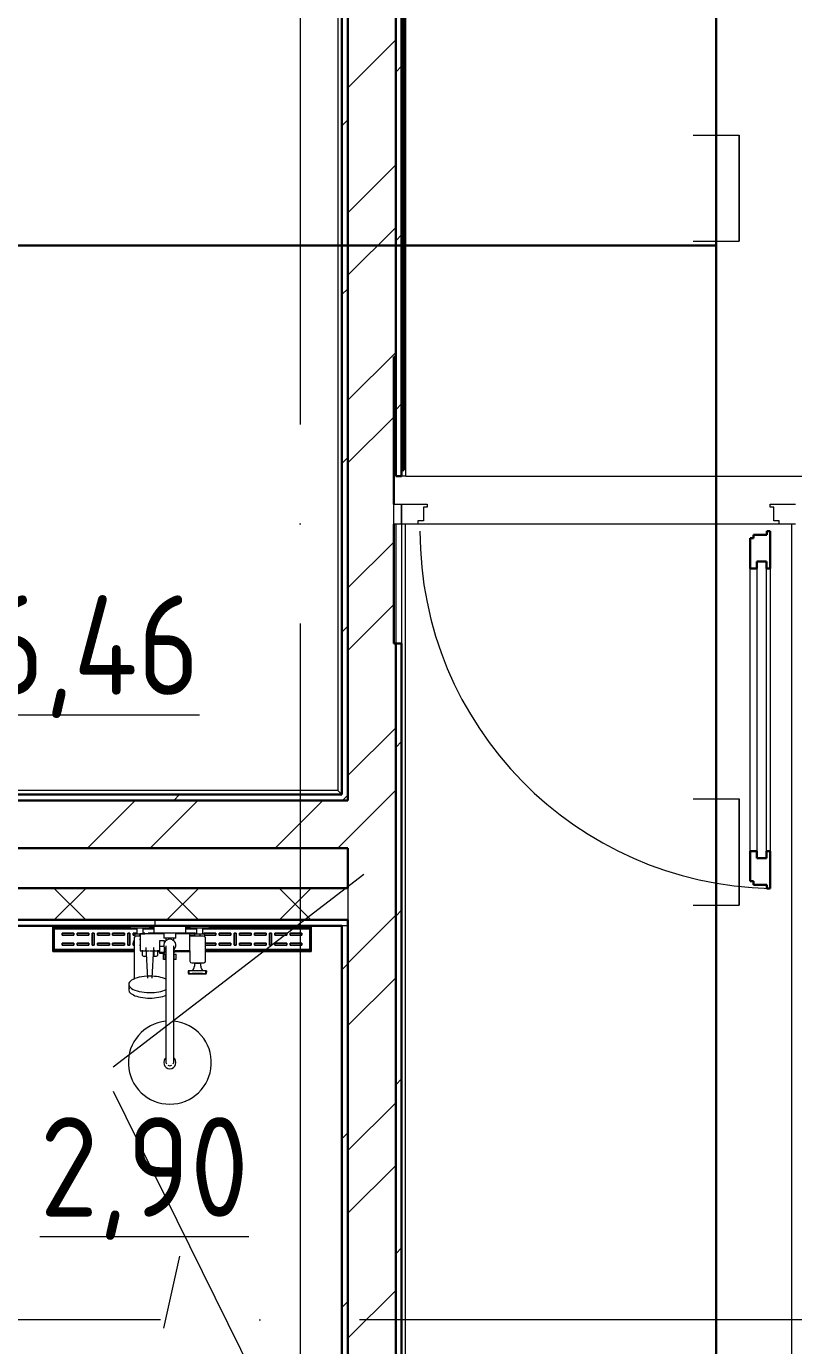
# Model space of a CAD drawing. Header units: millimetres. Extents: x -495897 to 1376592, y -28539 to 470976.
# Drawn here: x 131732 to 133660, y 377294 to 380610 of the extents above; entities that cross this region are included whole.
import ezdxf

# ---------------------------------------------------------------- set-up
doc = ezdxf.new("R2010")
doc.units = ezdxf.units.MM
doc.linetypes.add('ADSK_Линия сетки', pattern=[25, 20, -2.5, 0, -2.5])
doc.linetypes.add('ADSK_Сверху', pattern=[450, 300, -150])
for name, color, linetype, lineweight in [('RC-Линии_связи-Адресные', 5, 'Continuous', 30), ('Двери', 252, 'Continuous', 9), ('Линии', 7, 'Continuous', 9), ('Марки помещений', 252, 'Continuous', 20), ('Обобщенные модели', 252, 'Continuous', 18), ('Ограждение', 252, 'Continuous', 9), ('Оси', 252, 'Continuous', 9), ('Сантехника', 252, 'Continuous', 9), ('Стены наружные', 7, 'Continuous', 18), ('Стены штриховка', 7, 'Continuous', 9)]:
    doc.layers.add(name, color=color, linetype=linetype, lineweight=lineweight)
doc.layers.add('Двери открывание', color=7, linetype='Continuous', lineweight=9, true_color=0xc0c0c0)
doc.styles.add('GOST Common_2', font='', dxfattribs={"width": 0.9, "height": 250})
doc.styles.get('GOST Common_2').set_extended_font_data('GOST type B')

# ---------------------------------------------------------------- blocks, each defined once
blk = doc.blocks.new('2 этаж')
at = {"layer": 'Двери', "color": 251, "true_color": 0x636466}
for p, q in [((133411, 19010.7), (133431, 19010.7)), ((133411, 18960.7), (133411, 19010.7)), ((133431, 19010.7), (133431, 18960.7)), ((133431, 19010.7), (133495, 19010.7)), ((133431, 18960.7), (133431, 19010.7)), ((133486, 19002.7), (133486, 18968.7)), ((133495, 19002.7), (133486, 19002.7)), ((133495, 19010.7), (133495, 19002.7)), ((134357, 19010.7), (134421, 19010.7)), ((134357, 19002.7), (134357, 19010.7)), ((134366, 19002.7), (134357, 19002.7)), ((134366, 18968.7), (134366, 19002.7)), ((133472, 18968.7), (133472, 18960.7)), ((133486, 18968.7), (133472, 18968.7)), ((134380, 18968.7), (134366, 18968.7)), ((134380, 18960.7), (134380, 18968.7)), ((133431, 18960.7), (133411, 18960.7)), ((133472, 18960.7), (133431, 18960.7)), ((134421, 18960.7), (134380, 18960.7)), ((134324, 18866.7), (134324, 18120.7)), ((134348, 18866.7), (134324, 18866.7)), ((134348, 18120.7), (134348, 18866.7)), ((134307, 18138.7), (134307, 18848.7)), ((134357, 18848.7), (134357, 18138.7)), ((134324, 18120.7), (134348, 18120.7))]:
    blk.add_line(p, q, dxfattribs=at)
at = {"layer": 'Двери', "color": 251, "lineweight": 30, "true_color": 0x636466}
for p, q in [((134315, 18924.7), (134315, 18933.7)), ((134315, 18933.7), (134349, 18933.7)), ((134349, 18942.7), (134357, 18942.7)), ((134349, 18933.7), (134349, 18942.7)), ((134357, 18942.7), (134357, 18848.7)), ((134307, 18924.7), (134315, 18924.7)), ((134307, 18848.7), (134307, 18924.7)), ((134324, 18848.7), (134324, 18866.7)), ((134324, 18866.7), (134348, 18866.7)), ((134348, 18866.7), (134348, 18848.7)), ((134307, 18848.7), (134324, 18848.7)), ((134348, 18848.7), (134357, 18848.7)), ((134307, 18062.7), (134307, 18138.7)), ((134307, 18138.7), (134324, 18138.7)), ((134324, 18138.7), (134324, 18120.7)), ((134348, 18138.7), (134357, 18138.7)), ((134348, 18120.7), (134348, 18138.7)), ((134357, 18138.7), (134357, 18044.7)), ((134324, 18120.7), (134348, 18120.7)), ((134315, 18062.7), (134307, 18062.7)), ((134315, 18053.7), (134315, 18062.7)), ((134349, 18053.7), (134315, 18053.7)), ((134349, 18044.7), (134349, 18053.7)), ((134357, 18044.7), (134349, 18044.7))]:
    blk.add_line(p, q, dxfattribs=at)
at = {"layer": 'Двери открывание', "color": 251, "true_color": 0x636466}
blk.add_arc((134375, 18942.7), 898, 180, 268.8515, dxfattribs=at)
at = {"layer": 'Линии', "color": 251, "linetype": 'ADSK_Сверху', "ltscale": 100, "true_color": 0x636466}
for p, q in [((132705.9, 17596.7), (133336, 18080.7)), ((132705.9, 17534.8), (133336, 16260.7))]:
    blk.add_line(p, q, dxfattribs=at)
at = {"layer": 'Марки помещений', "color": 251, "true_color": 0x636466}
blk.add_line((132873.2, 17120.6), (132832.6, 16939.7), dxfattribs=at)
at = {"layer": 'Обобщенные модели', "color": 251, "lineweight": 9, "true_color": 0x636466}
for p, q in [((132894.2, 17837.7), (132894.2, 17834.3)), ((132896.2, 17837.7), (132894.4, 17837.7)), ((132896.2, 17837.7), (132896.2, 17830.3)), ((132939.3, 17837.7), (132896.2, 17837.7)), ((132896.2, 17830.3), (132896.2, 17837.7)), ((132896.2, 17830.3), (132939.3, 17830.3)), ((132939.3, 17830.3), (132939.3, 17837.7)), ((132940.8, 17837.7), (132939.3, 17837.7)), ((132939.3, 17837.7), (132939.3, 17830.3)), ((132941, 17837.7), (132941, 17835)), ((132941.1, 17834.6), (132941.1, 17837.7))]:
    blk.add_line(p, q, dxfattribs=at)
for points, knots in [([(132894.2, 17833.8), (132894.2, 17833.6), (132894.3, 17833.3), (132894.4, 17832.6), (132894.6, 17832), (132894.8, 17831.4), (132895, 17831), (132895.5, 17830.6), (132895.9, 17830.4), (132896.2, 17830.3)], [0.3333333, 0.3333333, 0.3333333, 0.3333333, 0.4166667, 0.5, 0.5833333, 0.6666667, 0.75, 0.8333333, 1, 1, 1, 1]), ([(132896.2, 17830.3), (132896.2, 17830.3), (132896.8, 17830.3), (132898.7, 17830.6), (132900, 17830.8), (132901.2, 17830.9), (132902.5, 17831), (132903.8, 17831.2), (132905.3, 17831.4), (132906.9, 17831.5), (132908.6, 17831.6), (132910.9, 17831.8), (132915.2, 17832), (132920.3, 17832), (132924.5, 17831.8), (132926.9, 17831.6), (132928.5, 17831.5), (132930.1, 17831.4), (132931.6, 17831.2), (132933, 17831), (132934.3, 17830.9), (132935.4, 17830.8), (132936.8, 17830.6), (132938.6, 17830.3), (132939.3, 17830.3), (132939.3, 17830.3)], [0, 0, 0, 0, 0.111111, 0.166667, 0.194444, 0.222222, 0.25, 0.277778, 0.305556, 0.333333, 0.361111, 0.388889, 0.444444, 0.555556, 0.611111, 0.638889, 0.666667, 0.694444, 0.722222, 0.75, 0.777778, 0.805556, 0.833333, 0.888889, 1, 1, 1, 1]), ([(132939.3, 17830.3), (132939.5, 17830.4), (132939.9, 17830.6), (132940.2, 17831.1), (132940.4, 17831.4), (132940.6, 17832), (132940.8, 17832.7), (132940.9, 17833.3), (132941, 17833.7), (132941, 17833.8)], [0, 0, 0, 0, 0.1666667, 0.25, 0.3333333, 0.4166667, 0.5, 0.5833333, 0.6666667, 0.6666667, 0.6666667, 0.6666667])]:
    blk.add_open_spline(points, degree=3, knots=knots, dxfattribs=at)
at = {"layer": 'Ограждение', "color": 251, "true_color": 0x636466}
for p, q in [((133271, 21835.7), (133271, 18290.7)), ((133441.5, 19080.7), (133441.5, 21835.7)), ((133431.5, 19095.7), (133431.5, 19080.7)), ((133441.5, 19080.7), (133431.5, 19080.7)), ((133431, 18960.7), (133431, 18660.7)), ((133441, 16155.7), (133441, 18960.7)), ((134411, 18960.7), (134411, 13285.7)), ((133271, 18290.7), (131786, 18290.7)), ((133271, 18290.7), (133281, 18280.7))]:
    blk.add_line(p, q, dxfattribs=at)
at = {"layer": 'Оси', "color": 251, "linetype": 'ADSK_Линия сетки', "ltscale": 100, "true_color": 0x636466}
for p, q in [((133176, 33711.4), (133176, -32265.4)), ((165326, 16960.7), (93603.7, 16960.7))]:
    blk.add_line(p, q, dxfattribs=at)
at = {"layer": 'Сантехника', "color": 251, "true_color": 0x636466}
for p, q in [((132554.1, 17886), (132554.1, 17947.9)), ((132554.1, 17947.9), (132554.1, 17886)), ((132554.1, 17947.9), (132748.5, 17947.9)), ((132748.5, 17947.9), (132554.1, 17947.9)), ((132748.6, 17946), (132556, 17946)), ((132556, 17946), (132748.6, 17946)), ((132556, 17946), (132556, 17887.9)), ((132556, 17887.9), (132556, 17946)), ((132557.6, 17939.3), (132557.6, 17944.3)), ((132765.5, 17944.3), (132557.6, 17944.3)), ((132557.6, 17942.8), (132557.6, 17944.3)), ((132557.6, 17942.8), (132765.5, 17942.8)), ((132557.6, 17942.8), (132557.6, 17939.3)), ((132557.6, 17894.7), (132557.6, 17939.3)), ((132557.6, 17939.3), (132557.6, 17894.7)), ((132748.5, 17950.7), (132748.5, 17945.7)), ((132748.5, 17945.7), (132798.5, 17945.7)), ((132765.5, 17945.7), (132765.5, 17930.7)), ((132781.5, 17930.7), (132781.5, 17945.7)), ((132808.5, 17944.3), (132781.5, 17944.3)), ((132781.5, 17942.8), (132808.5, 17942.8)), ((132798.5, 17945.7), (132798.5, 17950.7)), ((132798.5, 17947.9), (132808.5, 17947.9)), ((132808.5, 17947.9), (132798.5, 17947.9)), ((132808.5, 17946), (132798.5, 17946)), ((132798.5, 17946), (132808.5, 17946)), ((132808.5, 17949.5), (132808.5, 17932.2)), ((132848.5, 17949.5), (132808.5, 17949.5)), ((132888.5, 17949.5), (132848.5, 17949.5)), ((132888.5, 17932.2), (132888.5, 17949.5)), ((132888.5, 17947.9), (132898.5, 17947.9)), ((132898.5, 17947.9), (132888.5, 17947.9)), ((132898.5, 17946), (132888.5, 17946)), ((132888.5, 17946), (132898.5, 17946)), ((132915.5, 17944.3), (132888.5, 17944.3)), ((132888.5, 17942.8), (132915.5, 17942.8)), ((132898.5, 17950.7), (132898.5, 17945.7)), ((132898.5, 17945.7), (132948.5, 17945.7)), ((132915.5, 17945.7), (132915.5, 17930.7)), ((132931.5, 17930.7), (132931.5, 17945.7)), ((133200.3, 17944.3), (132931.5, 17944.3)), ((132931.5, 17942.8), (133200.3, 17942.8)), ((133201.5, 17946), (132948.4, 17946)), ((132948.4, 17946), (133201.5, 17946)), ((132948.5, 17945.7), (132948.5, 17950.7)), ((132948.5, 17947.9), (133203.4, 17947.9)), ((133203.4, 17947.9), (132948.5, 17947.9)), ((133200.3, 17944.3), (133200.3, 17939.3)), ((133200.3, 17944.3), (133200.3, 17942.8)), ((133200.3, 17939.3), (133200.3, 17942.8)), ((133200.3, 17939.3), (133200.3, 17894.7)), ((133200.3, 17894.7), (133200.3, 17939.3)), ((133201.5, 17887.9), (133201.5, 17946)), ((133201.5, 17946), (133201.5, 17887.9)), ((133203.4, 17947.9), (133203.4, 17886)), ((133203.4, 17886), (133203.4, 17947.9)), ((132607.3, 17932), (132577.8, 17932)), ((132577.8, 17932), (132577.8, 17927)), ((132577.8, 17927), (132577.8, 17932)), ((132577.8, 17932), (132607.3, 17932)), ((132577.8, 17927), (132607.3, 17927)), ((132607.3, 17927), (132577.8, 17927)), ((132607.3, 17907), (132577.8, 17907)), ((132577.8, 17907), (132577.8, 17902)), ((132577.8, 17902), (132577.8, 17907)), ((132577.8, 17907), (132607.3, 17907)), ((132607.3, 17927), (132607.3, 17932)), ((132607.3, 17932), (132607.3, 17927)), ((132607.3, 17902), (132607.3, 17907)), ((132607.3, 17907), (132607.3, 17902)), ((132645.2, 17932), (132615.7, 17932)), ((132615.7, 17932), (132615.7, 17927)), ((132615.7, 17927), (132615.7, 17932)), ((132615.7, 17932), (132645.2, 17932)), ((132615.7, 17927), (132645.2, 17927)), ((132645.2, 17927), (132615.7, 17927)), ((132645.2, 17907), (132615.7, 17907)), ((132615.7, 17907), (132615.7, 17902)), ((132615.7, 17902), (132615.7, 17907)), ((132615.7, 17907), (132645.2, 17907)), ((132645.2, 17927), (132645.2, 17932)), ((132645.2, 17932), (132645.2, 17927)), ((132645.2, 17902), (132645.2, 17907)), ((132645.2, 17907), (132645.2, 17902)), ((132658.5, 17932), (132653.6, 17932)), ((132653.6, 17932), (132653.6, 17902)), ((132653.6, 17902), (132653.6, 17932)), ((132653.6, 17932), (132658.5, 17932)), ((132658.5, 17902), (132658.5, 17932)), ((132658.5, 17932), (132658.5, 17902)), ((132696.5, 17932), (132666.9, 17932)), ((132666.9, 17932), (132666.9, 17927)), ((132666.9, 17927), (132666.9, 17932)), ((132666.9, 17932), (132696.5, 17932)), ((132666.9, 17927), (132696.5, 17927)), ((132696.5, 17927), (132666.9, 17927)), ((132696.5, 17907), (132666.9, 17907)), ((132666.9, 17907), (132666.9, 17902)), ((132666.9, 17902), (132666.9, 17907)), ((132666.9, 17907), (132696.5, 17907)), ((132696.5, 17927), (132696.5, 17932)), ((132696.5, 17932), (132696.5, 17927)), ((132696.5, 17902), (132696.5, 17907)), ((132696.5, 17907), (132696.5, 17902)), ((132734.4, 17932), (132704.8, 17932)), ((132704.8, 17932), (132704.8, 17927)), ((132704.8, 17927), (132704.8, 17932)), ((132704.8, 17932), (132734.4, 17932)), ((132704.8, 17927), (132734.4, 17927)), ((132734.4, 17927), (132704.8, 17927)), ((132734.4, 17907), (132704.8, 17907)), ((132704.8, 17907), (132704.8, 17902)), ((132704.8, 17902), (132704.8, 17907)), ((132704.8, 17907), (132734.4, 17907)), ((132734.4, 17927), (132734.4, 17932)), ((132734.4, 17932), (132734.4, 17927)), ((132734.4, 17902), (132734.4, 17907)), ((132734.4, 17907), (132734.4, 17902)), ((132747.7, 17932), (132742.7, 17932)), ((132742.7, 17932), (132742.7, 17902)), ((132742.7, 17902), (132742.7, 17932)), ((132742.7, 17932), (132747.7, 17932)), ((132747.7, 17902), (132747.7, 17932)), ((132747.7, 17932), (132747.7, 17902)), ((132765.5, 17932), (132756, 17932)), ((132756, 17932), (132756, 17927)), ((132756, 17927), (132756, 17932)), ((132756, 17932), (132765.5, 17932)), ((132756, 17927), (132761, 17927)), ((132761, 17927), (132756, 17927)), ((132758, 17907), (132756, 17907)), ((132756, 17907), (132756, 17902)), ((132756, 17902), (132756, 17907)), ((132756, 17907), (132758, 17907)), ((132758.7, 17919.4), (132758.7, 17817)), ((132761, 17930.7), (132773.5, 17930.7)), ((132761, 17922.4), (132761, 17930.7)), ((132773.8, 17924.4), (132763.7, 17924.4)), ((132773.8, 17916.8), (132772.3, 17916.8)), ((132773.5, 17930.7), (132786, 17930.7)), ((132773.5, 17924.4), (132773.5, 17930.7)), ((132833.7, 17930.4), (132773.8, 17930.4)), ((132773.8, 17930.4), (132773.8, 17888.2)), ((132785.6, 17932), (132781.5, 17932)), ((132781.5, 17932), (132785.6, 17932)), ((132785.6, 17930.7), (132785.6, 17932)), ((132785.6, 17932), (132785.6, 17930.7)), ((132823.5, 17932), (132794, 17932)), ((132794, 17932), (132794, 17930.3)), ((132794, 17930.3), (132794, 17932)), ((132794, 17932), (132823.5, 17932)), ((132848.5, 17932.2), (132808.5, 17932.2)), ((132835.4, 17913), (132822.5, 17913)), ((132822.5, 17912.9), (132822.5, 17899.6)), ((132823.5, 17930.4), (132823.5, 17932)), ((132823.5, 17932), (132823.5, 17930.4)), ((132833.5, 17932), (132831.9, 17932)), ((132831.9, 17932), (132831.9, 17930.4)), ((132831.9, 17930.4), (132831.9, 17932)), ((132831.9, 17932), (132833.5, 17932)), ((132833.5, 17932.2), (132833.5, 17919.6)), ((132848.5, 17919.6), (132833.5, 17919.6)), ((132835.4, 17907), (132835.4, 17912.9)), ((132838.5, 17919.6), (132838.5, 17914.6)), ((132838.5, 17914.6), (132841.7, 17914.6)), ((132888.5, 17932.2), (132848.5, 17932.2)), ((132863.5, 17919.6), (132848.5, 17919.6)), ((132855.3, 17914.6), (132858.5, 17914.6)), ((132858.5, 17914.6), (132858.5, 17919.6)), ((132863.5, 17919.6), (132863.5, 17932.2)), ((132874.7, 17932), (132863.5, 17932)), ((132863.5, 17932), (132874.7, 17932)), ((132898.5, 17930.4), (132863.5, 17930.4)), ((132874.7, 17930.4), (132874.7, 17932)), ((132874.7, 17932), (132874.7, 17930.4)), ((132912.7, 17932), (132883.1, 17932)), ((132883.1, 17932), (132883.1, 17930.4)), ((132883.1, 17930.4), (132883.1, 17932)), ((132883.1, 17932), (132912.7, 17932)), ((132898.5, 17888.2), (132898.5, 17930.4)), ((132898.5, 17927), (132911, 17927)), ((132911, 17927), (132898.5, 17927)), ((132933.3, 17924.4), (132898.5, 17924.4)), ((132911, 17930.7), (132923.5, 17930.7)), ((132911, 17924.4), (132911, 17930.7)), ((132912.7, 17930.7), (132912.7, 17932)), ((132912.7, 17932), (132912.7, 17930.7)), ((132923.5, 17930.7), (132936, 17930.7)), ((132923.5, 17930.7), (132923.5, 17924.4)), ((132963.9, 17932), (132934.3, 17932)), ((132934.3, 17932), (132934.3, 17930.7)), ((132934.3, 17930.7), (132934.3, 17932)), ((132934.3, 17932), (132963.9, 17932)), ((132936, 17930.7), (132936, 17922.3)), ((132936, 17927), (132963.9, 17927)), ((132963.9, 17927), (132936, 17927)), ((132938.3, 17861.7), (132938.3, 17919.4)), ((132963.9, 17907), (132938.3, 17907)), ((132938.3, 17907), (132963.9, 17907)), ((132963.9, 17927), (132963.9, 17932)), ((132963.9, 17932), (132963.9, 17927)), ((132963.9, 17902), (132963.9, 17907)), ((132963.9, 17907), (132963.9, 17902)), ((133001.8, 17932), (132972.3, 17932)), ((132972.3, 17932), (132972.3, 17927)), ((132972.3, 17927), (132972.3, 17932)), ((132972.3, 17932), (133001.8, 17932)), ((132972.3, 17927), (133001.8, 17927)), ((133001.8, 17927), (132972.3, 17927)), ((133001.8, 17907), (132972.3, 17907)), ((132972.3, 17907), (132972.3, 17902)), ((132972.3, 17902), (132972.3, 17907)), ((132972.3, 17907), (133001.8, 17907)), ((133001.8, 17927), (133001.8, 17932)), ((133001.8, 17932), (133001.8, 17927)), ((133001.8, 17902), (133001.8, 17907)), ((133001.8, 17907), (133001.8, 17902)), ((133015.1, 17932), (133010.2, 17932)), ((133010.2, 17932), (133010.2, 17902)), ((133010.2, 17902), (133010.2, 17932)), ((133010.2, 17932), (133015.1, 17932)), ((133015.1, 17902), (133015.1, 17932)), ((133015.1, 17932), (133015.1, 17902)), ((133053, 17932), (133023.5, 17932)), ((133023.5, 17932), (133023.5, 17927)), ((133023.5, 17927), (133023.5, 17932)), ((133023.5, 17932), (133053, 17932)), ((133023.5, 17927), (133053, 17927)), ((133053, 17927), (133023.5, 17927)), ((133053, 17907), (133023.5, 17907)), ((133023.5, 17907), (133023.5, 17902)), ((133023.5, 17902), (133023.5, 17907)), ((133023.5, 17907), (133053, 17907)), ((133053, 17927), (133053, 17932)), ((133053, 17932), (133053, 17927)), ((133053, 17902), (133053, 17907)), ((133053, 17907), (133053, 17902)), ((133090.9, 17932), (133061.4, 17932)), ((133061.4, 17932), (133061.4, 17927)), ((133061.4, 17927), (133061.4, 17932)), ((133061.4, 17932), (133090.9, 17932)), ((133061.4, 17927), (133090.9, 17927)), ((133090.9, 17927), (133061.4, 17927)), ((133090.9, 17907), (133061.4, 17907)), ((133061.4, 17907), (133061.4, 17902)), ((133061.4, 17902), (133061.4, 17907)), ((133061.4, 17907), (133090.9, 17907)), ((133090.9, 17927), (133090.9, 17932)), ((133090.9, 17932), (133090.9, 17927)), ((133090.9, 17902), (133090.9, 17907)), ((133090.9, 17907), (133090.9, 17902)), ((133104.2, 17932), (133099.3, 17932)), ((133099.3, 17932), (133099.3, 17902)), ((133099.3, 17902), (133099.3, 17932)), ((133099.3, 17932), (133104.2, 17932)), ((133104.2, 17902), (133104.2, 17932)), ((133104.2, 17932), (133104.2, 17902)), ((133142.2, 17932), (133112.6, 17932)), ((133112.6, 17932), (133112.6, 17927)), ((133112.6, 17927), (133112.6, 17932)), ((133112.6, 17932), (133142.2, 17932)), ((133112.6, 17927), (133142.2, 17927)), ((133142.2, 17927), (133112.6, 17927)), ((133142.2, 17907), (133112.6, 17907)), ((133112.6, 17907), (133112.6, 17902)), ((133112.6, 17902), (133112.6, 17907)), ((133112.6, 17907), (133142.2, 17907)), ((133142.2, 17927), (133142.2, 17932)), ((133142.2, 17932), (133142.2, 17927)), ((133142.2, 17902), (133142.2, 17907)), ((133142.2, 17907), (133142.2, 17902)), ((133180.1, 17932), (133150.5, 17932)), ((133150.5, 17932), (133150.5, 17927)), ((133150.5, 17927), (133150.5, 17932)), ((133150.5, 17932), (133180.1, 17932)), ((133150.5, 17927), (133180.1, 17927)), ((133180.1, 17927), (133150.5, 17927)), ((133180.1, 17907), (133150.5, 17907)), ((133150.5, 17907), (133150.5, 17902)), ((133150.5, 17902), (133150.5, 17907)), ((133150.5, 17907), (133180.1, 17907)), ((133180.1, 17927), (133180.1, 17932)), ((133180.1, 17932), (133180.1, 17927)), ((133180.1, 17902), (133180.1, 17907)), ((133180.1, 17907), (133180.1, 17902)), ((132758.7, 17886), (132554.1, 17886)), ((132554.1, 17886), (132758.7, 17886)), ((132556, 17887.9), (132758.7, 17887.9)), ((132758.7, 17887.9), (132556, 17887.9)), ((132557.6, 17894.7), (132557.6, 17891.2)), ((132557.6, 17889.7), (132557.6, 17894.7)), ((132758.7, 17891.2), (132557.6, 17891.2)), ((132557.6, 17889.7), (132557.6, 17891.2)), ((132758.7, 17889.7), (132557.6, 17889.7)), ((132577.8, 17902), (132607.3, 17902)), ((132607.3, 17902), (132577.8, 17902)), ((132615.7, 17902), (132645.2, 17902)), ((132645.2, 17902), (132615.7, 17902)), ((132653.6, 17902), (132658.5, 17902)), ((132658.5, 17902), (132653.6, 17902)), ((132666.9, 17902), (132696.5, 17902)), ((132696.5, 17902), (132666.9, 17902)), ((132704.8, 17902), (132734.4, 17902)), ((132734.4, 17902), (132704.8, 17902)), ((132742.7, 17902), (132747.7, 17902)), ((132747.7, 17902), (132742.7, 17902)), ((132756, 17902), (132758.7, 17902)), ((132758.7, 17902), (132756, 17902)), ((132772.3, 17901.8), (132773.8, 17901.8)), ((132773.8, 17888.2), (132797.1, 17888.2)), ((132778.8, 17889.5), (132778.8, 17879)), ((132784.2, 17874.1), (132789.3, 17874.1)), ((132788.1, 17896.7), (132792.5, 17818.8)), ((132789.3, 17874.1), (132789.3, 17875.3)), ((132799.4, 17888.2), (132822.5, 17888.2)), ((132803.7, 17818.8), (132808.1, 17896.7)), ((132807.9, 17885.4), (132807.9, 17887.5)), ((132807.9, 17885.4), (132807.9, 17874.1)), ((132807.9, 17874.1), (132812.9, 17874.1)), ((132818.4, 17879.2), (132818.4, 17889.5)), ((132818.9, 17887.9), (132822.5, 17887.9)), ((132822.5, 17887.9), (132818.9, 17887.9)), ((132822.5, 17886), (132818.9, 17886)), ((132818.9, 17886), (132822.5, 17886)), ((132822.5, 17899.6), (132822.5, 17884.2)), ((132822.5, 17899.6), (132834.5, 17899.6)), ((132822.5, 17884.2), (132822.5, 17882.1)), ((132822.5, 17884.2), (132835.4, 17884.2)), ((132822.5, 17882.1), (132835.4, 17882.1)), ((132832.3, 17879.7), (132832.3, 17866.5)), ((132832.7, 17879.7), (132832.3, 17879.7)), ((132832.7, 17879.7), (132837.2, 17879.7)), ((132832.7, 17866.5), (132832.7, 17879.7)), ((132835.4, 17884.2), (132835.4, 17897.5)), ((132835.4, 17888.2), (132838.8, 17888.2)), ((132836.6, 17886), (132835.4, 17886)), ((132835.4, 17886), (132836.6, 17886)), ((132835.4, 17882.1), (132835.4, 17884.2)), ((132836.9, 17879.7), (132837.2, 17879.7)), ((132838.9, 17879.7), (132837.2, 17879.7)), ((132837.2, 17866.5), (132837.2, 17879.7)), ((132837.5, 17882.7), (132839.1, 17882.7)), ((132838.5, 17877.6), (132838.5, 17639.4)), ((132857.9, 17882.7), (132859.5, 17882.7)), ((132859.8, 17879.7), (132858.1, 17879.7)), ((132858.2, 17888.2), (132898.5, 17888.2)), ((132858.5, 17639.4), (132858.5, 17877.6)), ((132859.8, 17879.7), (132864.3, 17879.7)), ((132859.8, 17879.7), (132860.2, 17879.7)), ((132859.8, 17866.5), (132859.8, 17879.7)), ((132898.5, 17886), (132860.4, 17886)), ((132860.4, 17886), (132898.5, 17886)), ((132861.4, 17887.9), (132898.7, 17887.9)), ((132898.7, 17887.9), (132861.4, 17887.9)), ((132864.7, 17879.7), (132864.3, 17879.7)), ((132864.3, 17866.5), (132864.3, 17879.7)), ((132864.7, 17866.5), (132864.7, 17879.7)), ((132898.5, 17888.2), (132898.5, 17861.8)), ((132938.3, 17902), (132963.9, 17902)), ((132963.9, 17902), (132938.3, 17902)), ((133200.3, 17891.2), (132938.3, 17891.2)), ((133200.3, 17889.7), (132938.3, 17889.7)), ((132938.3, 17887.9), (133201.5, 17887.9)), ((133201.5, 17887.9), (132938.3, 17887.9)), ((133203.4, 17886), (132938.3, 17886)), ((132938.3, 17886), (133203.4, 17886)), ((132972.3, 17902), (133001.8, 17902)), ((133001.8, 17902), (132972.3, 17902)), ((133010.2, 17902), (133015.1, 17902)), ((133015.1, 17902), (133010.2, 17902)), ((133023.5, 17902), (133053, 17902)), ((133053, 17902), (133023.5, 17902)), ((133061.4, 17902), (133090.9, 17902)), ((133090.9, 17902), (133061.4, 17902)), ((133099.3, 17902), (133104.2, 17902)), ((133104.2, 17902), (133099.3, 17902)), ((133112.6, 17902), (133142.2, 17902)), ((133142.2, 17902), (133112.6, 17902)), ((133150.5, 17902), (133180.1, 17902)), ((133180.1, 17902), (133150.5, 17902)), ((133200.3, 17891.2), (133200.3, 17894.7)), ((133200.3, 17894.7), (133200.3, 17889.7)), ((133200.3, 17891.2), (133200.3, 17889.7)), ((132832.3, 17866.5), (132832.7, 17866.5)), ((132837.2, 17866.5), (132832.7, 17866.5)), ((132837.2, 17866.5), (132836.9, 17866.5)), ((132837.2, 17866.5), (132838.4, 17866.5)), ((132838.4, 17866.5), (132838.4, 17857.7)), ((132858.6, 17866.5), (132859.8, 17866.5)), ((132858.6, 17857.7), (132858.6, 17866.5)), ((132860.2, 17866.5), (132859.8, 17866.5)), ((132864.3, 17866.5), (132859.8, 17866.5)), ((132864.3, 17866.5), (132864.7, 17866.5)), ((132903.4, 17857.7), (132934.4, 17857.7)), ((132910.2, 17857.1), (132910.2, 17849.6)), ((132910.2, 17857.1), (132918.2, 17857.1)), ((132918.2, 17857.1), (132926.3, 17857.1)), ((132926.3, 17849.6), (132926.3, 17857.1)), ((132745.3, 17803.6), (132745.3, 17789.8))]:
    blk.add_line(p, q, dxfattribs=at)
at = {"layer": 'Сантехника', "color": 251, "true_color": 0x636466, "flags": 128}
for points in [[(132757.4, 17909.3), (132757.5, 17909.6), (132757.5, 17909.9), (132757.5, 17910.2), (132757.5, 17910.5), (132757.6, 17910.8), (132757.7, 17911.1), (132757.7, 17911.3), (132757.8, 17911.6), (132757.9, 17911.9), (132758, 17912.2), (132758.2, 17912.5), (132758.3, 17912.7), (132758.4, 17913), (132758.6, 17913.3), (132758.8, 17913.5)], [(132758.6, 17905.2), (132758.5, 17905.5), (132758.3, 17905.7), (132758.2, 17906), (132758.1, 17906.3), (132758, 17906.5), (132757.9, 17906.8), (132757.8, 17907.1), (132757.7, 17907.4), (132757.6, 17907.7), (132757.6, 17908), (132757.5, 17908.3), (132757.5, 17908.6), (132757.5, 17908.9), (132757.4, 17909.2), (132757.4, 17909.3)], [(132838.5, 17900.7), (132838.5, 17900.7), (132838.5, 17900.7), (132838.5, 17900.6), (132838.5, 17900.4), (132838.5, 17900.3), (132838.5, 17900.1), (132838.5, 17899.8), (132838.5, 17899.5), (132838.5, 17899.2), (132838.5, 17898.9), (132838.5, 17898.5), (132838.5, 17898), (132838.5, 17897.6), (132838.5, 17897.1), (132838.5, 17896.6), (132838.5, 17896), (132838.5, 17895.4), (132838.5, 17894.8), (132838.5, 17894.2), (132838.5, 17893.5), (132838.5, 17892.8), (132838.5, 17892.1), (132838.5, 17891.3), (132838.5, 17890.5), (132838.5, 17889.7), (132838.5, 17888.9), (132838.5, 17888.1), (132838.5, 17887.2), (132838.5, 17886.4), (132838.5, 17885.5), (132838.5, 17884.6), (132838.5, 17883.7), (132838.5, 17882.7), (132838.5, 17881.8), (132838.5, 17880.9), (132838.5, 17879.9), (132838.5, 17879), (132838.5, 17878), (132838.5, 17877.6)], [(132858.5, 17877.6), (132858.5, 17878.6), (132858.5, 17879.6), (132858.5, 17880.5), (132858.5, 17881.4), (132858.5, 17882.4), (132858.5, 17883.3), (132858.5, 17884.2), (132858.5, 17885.1), (132858.5, 17886), (132858.5, 17886.9), (132858.5, 17887.8), (132858.5, 17888.6), (132858.5, 17889.4), (132858.5, 17890.2), (132858.5, 17891), (132858.5, 17891.8), (132858.5, 17892.5), (132858.5, 17893.2), (132858.5, 17893.9), (132858.5, 17894.6), (132858.5, 17895.2), (132858.5, 17895.8), (132858.5, 17896.3), (132858.5, 17896.9), (132858.5, 17897.4), (132858.5, 17897.9), (132858.5, 17898.3), (132858.5, 17898.7), (132858.5, 17899.1), (132858.5, 17899.4), (132858.5, 17899.7), (132858.5, 17900), (132858.5, 17900.2), (132858.5, 17900.4), (132858.5, 17900.5), (132858.5, 17900.6), (132858.5, 17900.7), (132858.5, 17900.7), (132858.5, 17900.7)], [(132903.7, 17837.7), (132904.1, 17838), (132904.6, 17838.4), (132905, 17838.7), (132905.4, 17839.1), (132905.9, 17839.5), (132906.3, 17839.9), (132906.6, 17840.3), (132907, 17840.7), (132907.4, 17841.1), (132907.7, 17841.6), (132908, 17842.1), (132908.3, 17842.6), (132908.6, 17843), (132908.8, 17843.5), (132909, 17844.1), (132909.3, 17844.6), (132909.4, 17845.1), (132909.6, 17845.6), (132909.8, 17846.2), (132909.9, 17846.7), (132910, 17847.3), (132910.1, 17847.8), (132910.1, 17848.4), (132910.2, 17849), (132910.2, 17849.5), (132910.2, 17849.6)], [(132926.3, 17849.6), (132926.3, 17849), (132926.3, 17848.5), (132926.4, 17847.9), (132926.4, 17847.4), (132926.5, 17846.8), (132926.7, 17846.3), (132926.8, 17845.7), (132927, 17845.2), (132927.2, 17844.7), (132927.4, 17844.1), (132927.6, 17843.6), (132927.8, 17843.1), (132928.1, 17842.6), (132928.4, 17842.1), (132928.7, 17841.7), (132929, 17841.2), (132929.4, 17840.8), (132929.7, 17840.3), (132930.1, 17839.9), (132930.5, 17839.5), (132930.9, 17839.1), (132931.4, 17838.8), (132931.8, 17838.4), (132932.2, 17838.1), (132932.7, 17837.8), (132932.8, 17837.7)], [(132838.5, 17639.4), (132838.5, 17638.2), (132838.5, 17637), (132838.5, 17635.9), (132838.5, 17634.7), (132838.5, 17633.5), (132838.5, 17632.4), (132838.5, 17631.3), (132838.5, 17630.1), (132838.5, 17629), (132838.5, 17627.9), (132838.5, 17626.8), (132838.5, 17625.7), (132838.5, 17624.7), (132838.5, 17623.7), (132838.5, 17622.7), (132838.5, 17621.7), (132838.5, 17620.7), (132838.5, 17619.8), (132838.5, 17618.9), (132838.5, 17618.1), (132838.5, 17617.2), (132838.5, 17616.4), (132838.5, 17615.7), (132838.5, 17615), (132838.5, 17614.3), (132838.5, 17613.6), (132838.5, 17613), (132838.5, 17612.5), (132838.5, 17611.9), (132838.5, 17611.4), (132838.5, 17611), (132838.5, 17610.6), (132838.5, 17610.3), (132838.5, 17609.9), (132838.5, 17609.7), (132838.5, 17609.5), (132838.5, 17609.3), (132838.5, 17609.2), (132838.5, 17609.1), (132838.5, 17609.1)], [(132858.5, 17609.1), (132858.5, 17609.1), (132858.5, 17609.2), (132858.5, 17609.3), (132858.5, 17609.4), (132858.5, 17609.6), (132858.5, 17609.9), (132858.5, 17610.2), (132858.5, 17610.6), (132858.5, 17610.9), (132858.5, 17611.4), (132858.5, 17611.9), (132858.5, 17612.4), (132858.5, 17612.9), (132858.5, 17613.5), (132858.5, 17614.2), (132858.5, 17614.9), (132858.5, 17615.6), (132858.5, 17616.3), (132858.5, 17617.1), (132858.5, 17617.9), (132858.5, 17618.8), (132858.5, 17619.7), (132858.5, 17620.6), (132858.5, 17621.6), (132858.5, 17622.5), (132858.5, 17623.5), (132858.5, 17624.6), (132858.5, 17625.6), (132858.5, 17626.7), (132858.5, 17627.7), (132858.5, 17628.8), (132858.5, 17630), (132858.5, 17631.1), (132858.5, 17632.2), (132858.5, 17633.4), (132858.5, 17634.5), (132858.5, 17635.7), (132858.5, 17636.9), (132858.5, 17638), (132858.5, 17639.2), (132858.5, 17639.4)]]:
    blk.add_lwpolyline(points, dxfattribs=at)
at = {"layer": 'Сантехника', "color": 251, "true_color": 0x636466}
for centre, radius, start, end in [((132763.7, 17919.4), 5, 90, 180), ((132848.5, 17902.1), 15, 90, 225), ((132848.5, 17902.1), 15, 315, 90), ((132933.3, 17919.4), 5, 0, 90), ((132820.5, 17879.8), 17.2, 9.6958, 29.1813), ((132876.4, 17879.8), 17.2, 150.8187, 170.3042), ((132903.4, 17862.7), 5, 190.7348, 270), ((132933.3, 17862.6), 5, 282.0451, 349.4262), ((132848.5, 17607), 104.4, 95.5433, 270), ((132848.5, 17607), 104.4, 270, 84.4004), ((132848.5, 17607), 15.3, 125.2067, 270), ((132848.5, 17609.1), 10, 171.3374, 210), ((132848.5, 17607), 15.3, 270, 54.7933), ((132848.5, 17609.1), 10, 330, 8.6626), ((132848.5, 17609.1), 10, 240, 270), ((132848.5, 17609.1), 10, 270, 300)]:
    blk.add_arc(centre, radius, start, end, dxfattribs=at)
for centre, major_axis, ratio, start_param, end_param in [((132784.2, 17879), (5.38, 0), 0.920505, 3.141593, 4.712389), ((132798.6, 17891.1), (11.1, 0), 0.920505, 3.217557, 3.724253), ((132798.6, 17891.1), (11.1, 0), 0.920505, 5.700525, 6.207221), ((132812.9, 17879.2), (-5.51, 0), 0.920505, 1.570796, 3.141593), ((132798.1, 17803.6), (-52.8, 0), 0.390731, 4.712389, 7.853982), ((132798.1, 17803.6), (52.8, 0), 0.390731, 0.694281, 1.570796), ((132798.1, 17789.8), (52.8, 0), 0.390731, 2.917193, 4.712389), ((132798.1, 17803.6), (-52.8, 0), 0.390731, 1.570796, 2.455637), ((132798.1, 17789.8), (-52.8, 0), 0.390731, 1.570796, 2.455637)]:
    blk.add_ellipse(centre, major_axis=major_axis, ratio=ratio, start_param=start_param, end_param=end_param, dxfattribs=at)
at = {"layer": 'Стены наружные', "color": 251, "lineweight": 30, "true_color": 0x636466}
for p, q in [((133296, 18265.7), (133296, 21860.7)), ((133296, 21860.7), (133296, 18265.7)), ((133416, 19080.7), (133416, 21860.7)), ((133281, 18280.7), (133281, 21845.7)), ((133431, 21845.7), (133431, 19080.7)), ((133431.5, 19095.7), (133431.5, 21845.7)), ((133436.5, 21840.7), (133436.5, 19095.7)), ((133411, 19380.7), (133411, 19010.7)), ((133416, 19380.7), (133411, 19380.7)), ((133431, 19080.7), (133416, 19080.7)), ((133436.5, 19095.7), (133431.5, 19095.7)), ((133411, 18960.7), (133411, 18660.7)), ((133411, 18660.7), (133431, 18660.7)), ((133416, 18660.7), (133416, 16300.7)), ((133431, 16165.7), (133431, 18660.7)), ((131776, 18280.7), (133281, 18280.7)), ((133296, 18265.7), (131761, 18265.7)), ((133296, 18145.7), (131641, 18145.7)), ((133296, 18045.7), (133296, 18145.7)), ((131426, 18045.7), (133296, 18045.7)), ((133296, 17965.7), (132401, 17965.7)), ((132416, 17950.7), (133281, 17950.7)), ((133281, 16315.7), (133281, 17950.7)), ((133296, 16300.7), (133296, 17965.7))]:
    blk.add_line(p, q, dxfattribs=at)
at = {"layer": 'Стены наружные', "color": 251, "linetype": 'Continuous', "lineweight": 9, "true_color": 0x636466}
for p, q in [((133296, 20057.3), (133416, 20177.3)), ((133431.5, 20182.6), (133436.5, 20187.6)), ((133416, 20096.4), (133431, 20111.4)), ((133431.5, 20111.9), (133436.5, 20116.9)), ((133431.5, 20041.2), (133436.5, 20046.2)), ((133281, 19961.4), (133296, 19976.4)), ((133431.5, 19970.5), (133436.5, 19975.5)), ((133431.5, 19899.8), (133436.5, 19904.8)), ((133296, 19743), (133416, 19863)), ((133431.5, 19829), (133436.5, 19834)), ((133431.5, 19758.3), (133436.5, 19763.3)), ((133296, 19585.9), (133416, 19705.9)), ((133416, 19672.1), (133431, 19687.1)), ((133431.5, 19687.6), (133436.5, 19692.6)), ((133431.5, 19616.9), (133436.5, 19621.9)), ((133281, 19537.1), (133296, 19552.1)), ((133431.5, 19546.2), (133436.5, 19551.2)), ((133431.5, 19475.5), (133436.5, 19480.5)), ((133431.5, 19404.8), (133436.5, 19409.8)), ((133296, 19271.6), (133416, 19391.6)), ((133431.5, 19334.1), (133436.5, 19339.1)), ((133431.5, 19263.4), (133436.5, 19268.4)), ((133416, 19247.9), (133431, 19262.9)), ((133296, 19114.4), (133411, 19229.4)), ((133431.5, 19192.6), (133436.5, 19197.6)), ((133281, 19112.9), (133296, 19127.9)), ((133431.5, 19121.9), (133436.5, 19126.9)), ((133296, 18800.1), (133411, 18915.1)), ((133296, 18643), (133411, 18758)), ((133281, 18688.6), (133296, 18703.6)), ((133296, 18328.6), (133416, 18448.6)), ((133416, 18399.3), (133431, 18414.3)), ((132858.2, 18265.7), (132873.2, 18280.7)), ((133282.4, 18265.7), (133296, 18279.3)), ((133390.3, 18265.7), (133416, 18291.5)), ((132641.6, 18145.7), (132761.6, 18265.7)), ((132798.8, 18145.7), (132918.8, 18265.7)), ((133113.1, 18145.7), (133233.1, 18265.7)), ((133270.3, 18145.7), (133390.3, 18265.7)), ((132637.4, 17965.7), (132557.4, 18045.7)), ((132558.2, 17965.7), (132638.2, 18045.7)), ((132920.2, 17965.7), (132840.2, 18045.7)), ((132841, 17965.7), (132921, 18045.7)), ((133203.1, 17965.7), (133123.1, 18045.7)), ((133123.8, 17965.7), (133203.8, 18045.7)), ((133296, 17857.2), (133416, 17977.2)), ((133416, 17975.1), (133431, 17990.1)), ((132812, 17950.7), (132812, 17965.7)), ((133281, 17840.1), (133296, 17855.1)), ((133296, 17700), (133416, 17820)), ((133416, 17550.8), (133431, 17565.8)), ((133296, 17385.7), (133416, 17505.7)), ((133281, 17415.8), (133296, 17430.8)), ((133296, 17228.6), (133416, 17348.6)), ((133416, 17126.5), (133431, 17141.5)), ((133296, 16914.3), (133416, 17034.3)), ((133281, 16991.5), (133296, 17006.5))]:
    blk.add_line(p, q, dxfattribs=at)
at = {"layer": 'Стены наружные', "color": 251, "true_color": 0x636466}
for p, q in [((133441.5, 19080.7), (134441, 19080.7)), ((133416, 18960.7), (133416, 18660.7)), ((134380, 18960.7), (133472, 18960.7))]:
    blk.add_line(p, q, dxfattribs=at)
at = {"layer": 'Стены штриховка', "color": 251, "true_color": 0x636466}
for p, q in [((133296, 18045.7), (133296, 17965.7)), ((133296, 17950.7), (133281, 17950.7))]:
    blk.add_line(p, q, dxfattribs=at)
at = {"layer": 'Марки помещений', "color": 251, "true_color": 0x636466, "style": 'GOST Common_2', "width": 0.9}
for s, p in [('%%U6,46', (132377.6, 18531.3)), ('%%U2,90', (132521.8, 17219.8))]:
    blk.add_text(s, height=250, dxfattribs=at).set_placement(p)

msp = doc.modelspace()

# ---------------------------------------------------------------- linework, layer by layer
at = {"layer": 'RC-Линии_связи-Адресные'}
for p, q in [((133465.001, 382716.588), (133465.001, 374241.68)), ((130907.763, 380059.677), (133465.001, 380059.677)), ((130907.763, 380059.677), (133465.001, 380059.677)), ((133465.001, 380059.677), (130907.763, 380059.677)), ((133465.001, 380059.677), (130907.763, 380059.677))]:
    msp.add_line(p, q, dxfattribs=at)
at = {"layer": 'RC-Линии_связи-Адресные', "color": 0, "lineweight": 5}
for p, q in [((133406.938, 380337.074), (133523.064, 380337.074)), ((133523.064, 380069.976), (133523.064, 380337.074)), ((133523.064, 380337.074), (133523.064, 380069.976)), ((133406.938, 380069.976), (133523.064, 380069.976)), ((133406.938, 378668.5), (133523.064, 378668.5)), ((133523.064, 378401.402), (133523.064, 378668.5)), ((133523.064, 378668.5), (133523.064, 378401.402)), ((133406.938, 378401.402), (133523.064, 378401.402))]:
    msp.add_line(p, q, dxfattribs=at)

# ---------------------------------------------------------------- block references
msp.add_blockref('2 этаж', (-756.474, 360398.765))

doc.saveas('drawing.dxf')
